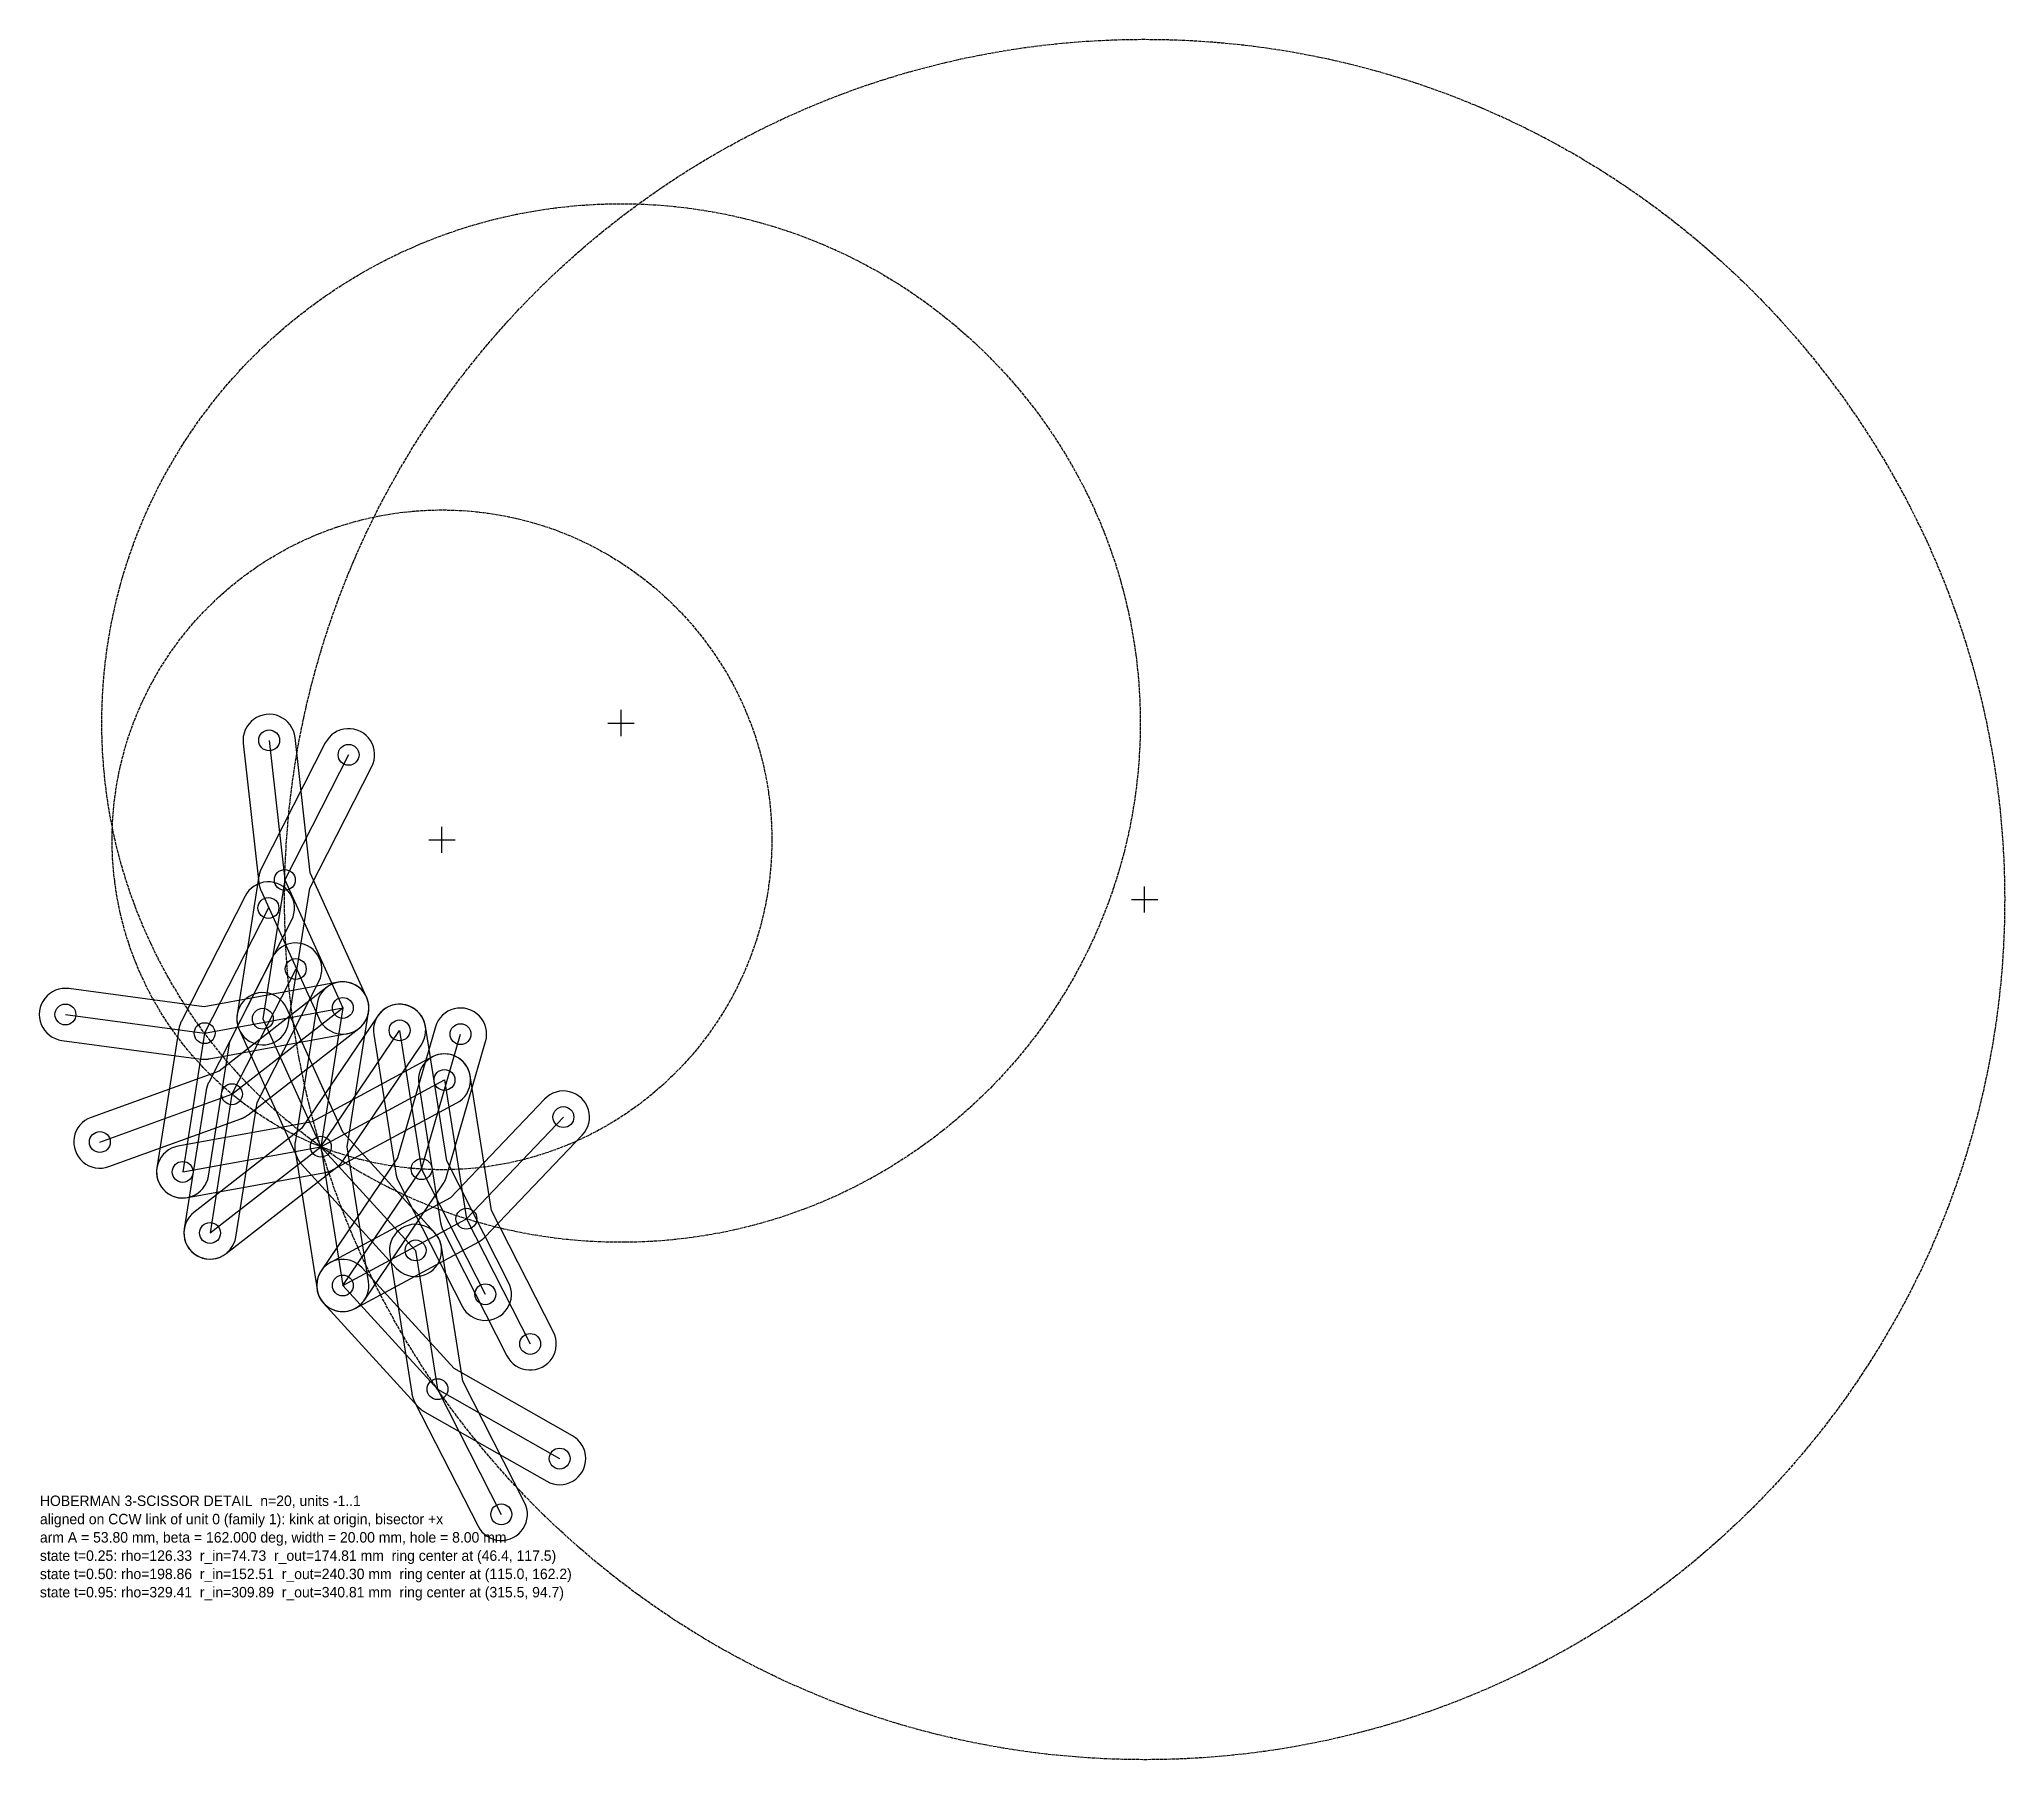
# Model space of a CAD drawing. Header units: millimetres. Extents: x -108 to 645, y -235 to 424.
import ezdxf

# ---------------------------------------------------------------- set-up
doc = ezdxf.new("R2010")
doc.units = ezdxf.units.MM
doc.linetypes.add('DASHED', pattern=[1.524, 1.27, -0.254])
for name, color, linetype in [('ANNOTATIONS', 7, 'Continuous'), ('SKELETON_25', 8, 'Continuous'), ('SKELETON_50', 8, 'Continuous'), ('SKELETON_95', 8, 'Continuous'), ('STATE_25', 3, 'Continuous'), ('STATE_50', 5, 'Continuous'), ('STATE_95', 1, 'Continuous')]:
    doc.layers.add(name, color=color, linetype=linetype)

msp = doc.modelspace()

# ---------------------------------------------------------------- linework, layer by layer
at = {"layer": 'SKELETON_25'}
for points in [[(46.4, 112.5), (46.4, 122.5)], [(41.4, 117.5), (51.4, 117.5)], [(-9.61, 68.03), (-34.04, 20.09), (-42.45, -33.05)], [(-84.63, 1.78), (-34.04, 20.09), (8.42, 53.14)], [(8.42, 53.14), (0, 0), (8.42, -53.14)], [(-42.45, -33.05), (0, 0), (30.16, 44.55)], [(8.42, -53.14), (38.58, -8.59), (53.5, 43.1)], [(30.16, 44.55), (38.58, -8.59), (63, -56.52)]]:
    msp.add_lwpolyline(points, dxfattribs=at)
at = {"layer": 'SKELETON_25', "linetype": 'DASHED'}
msp.add_circle((46.4, 117.5), 126.33, dxfattribs=at)
at = {"layer": 'SKELETON_50'}
for points in [[(114.98, 157.24), (114.98, 167.24)], [(109.98, 162.24), (119.98, 162.24)], [(-20.08, 91.41), (-44.51, 43.47), (-52.92, -9.67)], [(-97.83, 50.63), (-44.51, 43.47), (8.42, 53.14)], [(8.42, 53.14), (0, 0), (8.42, -53.14)], [(-52.92, -9.67), (0, 0), (47.35, 25.55)], [(47.35, 25.55), (55.76, -27.59), (80.19, -75.53)], [(8.42, -53.14), (55.76, -27.59), (92.9, 11.34)]]:
    msp.add_lwpolyline(points, dxfattribs=at)
at = {"layer": 'SKELETON_50', "linetype": 'DASHED'}
msp.add_circle((114.98, 162.24), 198.86, dxfattribs=at)
at = {"layer": 'SKELETON_95'}
for points in [[(-19.81, 155.6), (-13.81, 102.13), (8.42, 53.14)], [(10.62, 150.07), (-13.81, 102.13), (-22.23, 48.99)], [(315.51, 89.66), (315.51, 99.66)], [(310.51, 94.66), (320.51, 94.66)], [(8.42, 53.14), (0, 0), (8.42, -53.14)], [(-22.23, 48.99), (0, 0), (36.28, -39.73)], [(36.28, -39.73), (44.69, -92.87), (69.12, -140.8)], [(8.42, -53.14), (44.69, -92.87), (91.47, -119.44)]]:
    msp.add_lwpolyline(points, dxfattribs=at)
at = {"layer": 'SKELETON_95', "linetype": 'DASHED'}
msp.add_circle((315.51, 94.66), 329.41, dxfattribs=at)
at = {"layer": 'STATE_25'}
for points in [[(-24.41, 16.96), (-0.7, 63.49), (-0.19, 64.69), (0.17, 65.95), (0.36, 67.24), (0.37, 68.55), (0.22, 69.85), (-0.1, 71.12), (-0.59, 72.33), (-1.23, 73.47), (-2.01, 74.52), (-2.92, 75.46), (-3.95, 76.27), (-5.07, 76.94), (-6.27, 77.45), (-7.53, 77.81), (-8.83, 78), (-10.14, 78.01), (-11.44, 77.86), (-12.7, 77.54), (-13.92, 77.05), (-15.06, 76.41), (-16.11, 75.63), (-17.04, 74.72), (-17.85, 73.69), (-18.52, 72.57), (-42.95, 24.63), (-43.01, 24.51), (-43.06, 24.4), (-43.12, 24.28), (-43.17, 24.16), (-43.23, 24.04), (-43.28, 23.92), (-43.33, 23.8), (-43.37, 23.67), (-43.42, 23.55), (-43.46, 23.43), (-43.51, 23.3), (-43.55, 23.18), (-43.59, 23.06), (-43.63, 22.93), (-43.66, 22.8), (-43.7, 22.68), (-43.73, 22.55), (-43.76, 22.42), (-43.79, 22.3), (-43.82, 22.17), (-43.85, 22.04), (-43.87, 21.91), (-43.89, 21.78), (-43.91, 21.65), (-52.33, -31.48), (-52.45, -32.79), (-52.4, -34.09), (-52.18, -35.38), (-51.79, -36.63), (-51.24, -37.82), (-50.54, -38.93), (-49.71, -39.93), (-48.75, -40.82), (-47.68, -41.57), (-46.52, -42.18), (-45.29, -42.64), (-44.02, -42.92), (-42.72, -43.04), (-41.41, -42.99), (-40.12, -42.77), (-38.87, -42.38), (-37.68, -41.84), (-36.58, -41.14), (-35.57, -40.3), (-34.68, -39.34), (-33.93, -38.27), (-33.32, -37.11), (-32.87, -35.89), (-32.58, -34.61)], [(-38.93, 28.95), (-88.03, 11.18), (-89.23, 10.66), (-90.35, 9.98), (-91.37, 9.16), (-92.27, 8.22), (-93.05, 7.17), (-93.68, 6.02), (-94.16, 4.8), (-94.47, 3.53), (-94.62, 2.23), (-94.59, 0.93), (-94.39, -0.37), (-94.03, -1.62), (-93.5, -2.82), (-92.83, -3.94), (-92.01, -4.96), (-91.07, -5.87), (-90.01, -6.65), (-88.87, -7.28), (-87.65, -7.75), (-86.38, -8.07), (-85.08, -8.21), (-83.77, -8.18), (-82.48, -7.99), (-81.22, -7.62), (-30.63, 10.69), (-30.51, 10.73), (-30.39, 10.78), (-30.27, 10.83), (-30.15, 10.88), (-30.03, 10.93), (-29.91, 10.98), (-29.79, 11.04), (-29.67, 11.09), (-29.55, 11.15), (-29.44, 11.21), (-29.32, 11.27), (-29.2, 11.34), (-29.09, 11.4), (-28.98, 11.46), (-28.86, 11.53), (-28.75, 11.6), (-28.64, 11.67), (-28.53, 11.74), (-28.42, 11.81), (-28.32, 11.89), (-28.21, 11.96), (-28.1, 12.04), (-28, 12.12), (-27.89, 12.2), (14.56, 45.25), (15.54, 46.12), (16.39, 47.11), (17.11, 48.2), (17.68, 49.38), (18.09, 50.62), (18.34, 51.9), (18.42, 53.21), (18.32, 54.51), (18.06, 55.79), (17.63, 57.03), (17.04, 58.2), (16.31, 59.28), (15.44, 60.26), (14.45, 61.11), (13.36, 61.83), (12.18, 62.4), (10.94, 62.81), (9.65, 63.06), (8.35, 63.14), (7.04, 63.04), (5.76, 62.78), (4.53, 62.35), (3.36, 61.76), (2.27, 61.03)], [(10.12, 0), (18.29, 51.57), (18.41, 52.88), (18.36, 54.18), (18.14, 55.47), (17.75, 56.72), (17.2, 57.91), (16.51, 59.02), (15.67, 60.02), (14.71, 60.91), (13.64, 61.66), (12.48, 62.27), (11.26, 62.73), (9.98, 63.01), (8.68, 63.13), (7.37, 63.08), (6.08, 62.86), (4.83, 62.47), (3.64, 61.93), (2.54, 61.23), (1.53, 60.39), (0.64, 59.43), (-0.11, 58.36), (-0.72, 57.2), (-1.17, 55.98), (-1.46, 54.7), (-9.88, 1.56), (-9.9, 1.43), (-9.91, 1.31), (-9.93, 1.18), (-9.95, 1.05), (-9.96, 0.92), (-9.97, 0.78), (-9.98, 0.65), (-9.99, 0.52), (-9.99, 0.39), (-10, 0.26), (-10, 0.13), (-10, 0), (-10, -0.13), (-10, -0.26), (-9.99, -0.39), (-9.99, -0.52), (-9.98, -0.65), (-9.97, -0.78), (-9.96, -0.92), (-9.95, -1.05), (-9.93, -1.18), (-9.91, -1.31), (-9.9, -1.43), (-9.88, -1.56), (-1.46, -54.7), (-1.17, -55.98), (-0.72, -57.2), (-0.11, -58.36), (0.64, -59.43), (1.53, -60.39), (2.54, -61.23), (3.64, -61.93), (4.83, -62.47), (6.08, -62.86), (7.37, -63.08), (8.68, -63.13), (9.98, -63.01), (11.26, -62.73), (12.48, -62.27), (13.64, -61.66), (14.71, -60.91), (15.67, -60.02), (16.51, -59.02), (17.2, -57.91), (17.75, -56.72), (18.14, -55.47), (18.36, -54.18), (18.41, -52.88), (18.29, -51.57)], [(-7.39, 6.92), (-48.6, -25.16), (-49.57, -26.03), (-50.43, -27.02), (-51.15, -28.11), (-51.72, -29.28), (-52.13, -30.53), (-52.38, -31.81), (-52.45, -33.12), (-52.36, -34.42), (-52.09, -35.7), (-51.67, -36.94), (-51.08, -38.11), (-50.34, -39.19), (-49.48, -40.17), (-48.49, -41.02), (-47.39, -41.74), (-46.22, -42.31), (-44.97, -42.72), (-43.69, -42.97), (-42.38, -43.05), (-41.08, -42.95), (-39.8, -42.69), (-38.56, -42.26), (-37.39, -41.67), (-36.31, -40.94), (6.14, -7.89), (6.25, -7.81), (6.35, -7.73), (6.45, -7.64), (6.55, -7.56), (6.65, -7.47), (6.74, -7.38), (6.84, -7.3), (6.93, -7.21), (7.03, -7.11), (7.12, -7.02), (7.21, -6.93), (7.3, -6.83), (7.39, -6.74), (7.48, -6.64), (7.56, -6.54), (7.65, -6.44), (7.73, -6.34), (7.82, -6.24), (7.9, -6.14), (7.98, -6.03), (8.05, -5.93), (8.13, -5.82), (8.21, -5.71), (8.28, -5.61), (38.44, 38.94), (39.11, 40.07), (39.61, 41.28), (39.96, 42.54), (40.14, 43.83), (40.15, 45.14), (39.98, 46.44), (39.65, 47.71), (39.16, 48.92), (38.51, 50.05), (37.72, 51.1), (36.8, 52.03), (35.77, 52.83), (34.64, 53.49), (33.44, 54), (32.17, 54.34), (30.88, 54.52), (29.57, 54.53), (28.27, 54.37), (27.01, 54.04), (25.8, 53.54), (24.66, 52.9), (23.62, 52.11), (22.69, 51.19), (21.88, 50.16)], [(29.41, -4.29), (0.14, -47.53), (-0.53, -48.66), (-1.03, -49.87), (-1.38, -51.13), (-1.56, -52.42), (-1.57, -53.73), (-1.4, -55.03), (-1.07, -56.29), (-0.58, -57.51), (0.07, -58.64), (0.86, -59.68), (1.78, -60.62), (2.81, -61.42), (3.94, -62.08), (5.14, -62.59), (6.41, -62.93), (7.7, -63.11), (9.01, -63.12), (10.31, -62.96), (11.57, -62.63), (12.78, -62.13), (13.92, -61.49), (14.96, -60.7), (15.89, -59.78), (16.7, -58.74), (46.86, -14.2), (46.93, -14.09), (47, -13.98), (47.07, -13.87), (47.14, -13.75), (47.21, -13.64), (47.27, -13.53), (47.34, -13.41), (47.4, -13.3), (47.46, -13.18), (47.52, -13.07), (47.58, -12.95), (47.64, -12.83), (47.69, -12.71), (47.74, -12.59), (47.79, -12.47), (47.84, -12.35), (47.89, -12.23), (47.94, -12.11), (47.99, -11.98), (48.03, -11.86), (48.07, -11.74), (48.11, -11.61), (48.15, -11.49), (48.19, -11.36), (63.11, 40.33), (63.39, 41.61), (63.5, 42.91), (63.44, 44.22), (63.21, 45.5), (62.81, 46.75), (62.26, 47.93), (61.55, 49.03), (60.71, 50.03), (59.74, 50.92), (58.67, 51.66), (57.5, 52.26), (56.27, 52.71), (55, 52.99), (53.69, 53.1), (52.39, 53.04), (51.1, 52.81), (49.85, 52.41), (48.67, 51.86), (47.57, 51.15), (46.57, 50.31), (45.69, 49.34), (44.94, 48.27), (44.34, 47.1), (43.89, 45.87)], [(48.21, -5.46), (40.04, 46.11), (39.75, 47.39), (39.3, 48.62), (38.69, 49.77), (37.94, 50.84), (37.05, 51.8), (36.04, 52.64), (34.94, 53.34), (33.75, 53.88), (32.5, 54.27), (31.21, 54.49), (29.9, 54.55), (28.6, 54.43), (27.32, 54.14), (26.1, 53.68), (24.94, 53.08), (23.87, 52.32), (22.91, 51.43), (22.07, 50.43), (21.38, 49.32), (20.83, 48.13), (20.44, 46.88), (20.22, 45.59), (20.17, 44.29), (20.29, 42.98), (28.7, -10.15), (28.72, -10.28), (28.75, -10.41), (28.77, -10.54), (28.8, -10.67), (28.83, -10.8), (28.86, -10.92), (28.89, -11.05), (28.92, -11.18), (28.96, -11.3), (28.99, -11.43), (29.03, -11.55), (29.07, -11.68), (29.11, -11.8), (29.15, -11.93), (29.2, -12.05), (29.24, -12.17), (29.29, -12.29), (29.34, -12.42), (29.39, -12.54), (29.44, -12.66), (29.5, -12.78), (29.55, -12.89), (29.61, -13.01), (29.67, -13.13), (54.09, -61.06), (54.76, -62.19), (55.57, -63.22), (56.51, -64.13), (57.56, -64.91), (58.7, -65.55), (59.91, -66.04), (61.18, -66.36), (62.48, -66.51), (63.79, -66.49), (65.08, -66.31), (66.34, -65.95), (67.54, -65.44), (68.67, -64.77), (69.7, -63.96), (70.61, -63.02), (71.39, -61.97), (72.03, -60.83), (72.52, -59.62), (72.84, -58.35), (72.99, -57.05), (72.97, -55.74), (72.79, -54.45), (72.43, -53.19), (71.91, -51.99)]]:
    msp.add_lwpolyline(points, close=True, dxfattribs=at)
for centre in [(-9.61, 68.03), (8.42, 53.14), (8.42, 53.14), (30.16, 44.55), (30.16, 44.55), (53.5, 43.1), (-34.04, 20.09), (-34.04, 20.09), (-84.63, 1.78), (0, 0), (0, 0), (38.58, -8.59), (38.58, -8.59), (-42.45, -33.05), (-42.45, -33.05), (8.42, -53.14), (8.42, -53.14), (63, -56.52)]:
    msp.add_circle(centre, 4, dxfattribs=at)
at = {"layer": 'STATE_50'}
for points in [[(-34.88, 40.34), (-11.17, 86.87), (-10.66, 88.07), (-10.3, 89.33), (-10.11, 90.62), (-10.1, 91.93), (-10.25, 93.23), (-10.57, 94.5), (-11.06, 95.71), (-11.7, 96.85), (-12.48, 97.9), (-13.39, 98.84), (-14.42, 99.65), (-15.54, 100.32), (-16.75, 100.83), (-18, 101.19), (-19.3, 101.38), (-20.61, 101.39), (-21.91, 101.24), (-23.17, 100.92), (-24.39, 100.43), (-25.53, 99.8), (-26.58, 99.01), (-27.52, 98.1), (-28.33, 97.07), (-28.99, 95.95), (-53.42, 48.01), (-53.48, 47.9), (-53.53, 47.78), (-53.59, 47.66), (-53.64, 47.54), (-53.7, 47.42), (-53.75, 47.3), (-53.8, 47.18), (-53.84, 47.06), (-53.89, 46.93), (-53.93, 46.81), (-53.98, 46.69), (-54.02, 46.56), (-54.06, 46.44), (-54.1, 46.31), (-54.13, 46.19), (-54.17, 46.06), (-54.2, 45.93), (-54.23, 45.81), (-54.26, 45.68), (-54.29, 45.55), (-54.32, 45.42), (-54.34, 45.29), (-54.36, 45.17), (-54.39, 45.04), (-62.8, -8.1), (-62.92, -9.4), (-62.87, -10.71), (-62.65, -12), (-62.26, -13.25), (-61.71, -14.44), (-61.01, -15.54), (-60.18, -16.55), (-59.22, -17.44), (-58.15, -18.19), (-56.99, -18.8), (-55.76, -19.25), (-54.49, -19.54), (-53.19, -19.66), (-51.88, -19.61), (-50.59, -19.39), (-49.34, -19), (-48.15, -18.45), (-47.05, -17.76), (-46.04, -16.92), (-45.15, -15.96), (-44.4, -14.89), (-43.79, -13.73), (-43.34, -12.51), (-43.05, -11.23)], [(-44.75, 53.59), (-96.5, 60.55), (-97.8, 60.63), (-99.11, 60.55), (-100.39, 60.3), (-101.63, 59.88), (-102.81, 59.31), (-103.9, 58.58), (-104.88, 57.72), (-105.75, 56.74), (-106.48, 55.66), (-107.06, 54.49), (-107.48, 53.25), (-107.74, 51.97), (-107.83, 50.66), (-107.75, 49.36), (-107.5, 48.07), (-107.08, 46.83), (-106.5, 45.66), (-105.78, 44.57), (-104.92, 43.58), (-103.94, 42.72), (-102.85, 41.99), (-101.68, 41.41), (-100.44, 40.98), (-99.16, 40.72), (-45.84, 33.56), (-45.71, 33.54), (-45.58, 33.53), (-45.45, 33.52), (-45.32, 33.51), (-45.19, 33.5), (-45.06, 33.49), (-44.93, 33.48), (-44.8, 33.48), (-44.67, 33.47), (-44.53, 33.47), (-44.4, 33.47), (-44.27, 33.48), (-44.14, 33.48), (-44.01, 33.48), (-43.88, 33.49), (-43.75, 33.5), (-43.62, 33.51), (-43.49, 33.52), (-43.36, 33.54), (-43.23, 33.55), (-43.1, 33.57), (-42.97, 33.59), (-42.84, 33.61), (-42.71, 33.64), (10.21, 43.3), (11.48, 43.62), (12.7, 44.1), (13.84, 44.74), (14.89, 45.52), (15.83, 46.43), (16.64, 47.45), (17.31, 48.57), (17.83, 49.77), (18.19, 51.03), (18.38, 52.33), (18.4, 53.63), (18.25, 54.93), (17.93, 56.2), (17.45, 57.42), (16.82, 58.56), (16.04, 59.61), (15.13, 60.55), (14.1, 61.36), (12.98, 62.04), (11.78, 62.56), (10.52, 62.91), (9.23, 63.1), (7.92, 63.13), (6.62, 62.97)], [(10.12, 0), (18.29, 51.57), (18.41, 52.88), (18.36, 54.18), (18.14, 55.47), (17.75, 56.72), (17.2, 57.91), (16.51, 59.02), (15.67, 60.02), (14.71, 60.91), (13.64, 61.66), (12.48, 62.27), (11.26, 62.73), (9.98, 63.01), (8.68, 63.13), (7.37, 63.08), (6.08, 62.86), (4.83, 62.47), (3.64, 61.93), (2.54, 61.23), (1.53, 60.39), (0.64, 59.43), (-0.11, 58.36), (-0.72, 57.2), (-1.17, 55.98), (-1.46, 54.7), (-9.88, 1.56), (-9.9, 1.43), (-9.91, 1.31), (-9.93, 1.18), (-9.95, 1.05), (-9.96, 0.92), (-9.97, 0.78), (-9.98, 0.65), (-9.99, 0.52), (-9.99, 0.39), (-10, 0.26), (-10, 0.13), (-10, 0), (-10, -0.13), (-10, -0.26), (-9.99, -0.39), (-9.99, -0.52), (-9.98, -0.65), (-9.97, -0.78), (-9.96, -0.92), (-9.95, -1.05), (-9.93, -1.18), (-9.91, -1.31), (-9.9, -1.43), (-9.88, -1.56), (-1.46, -54.7), (-1.17, -55.98), (-0.72, -57.2), (-0.11, -58.36), (0.64, -59.43), (1.53, -60.39), (2.54, -61.23), (3.64, -61.93), (4.83, -62.47), (6.08, -62.86), (7.37, -63.08), (8.68, -63.13), (9.98, -63.01), (11.26, -62.73), (12.48, -62.27), (13.64, -61.66), (14.71, -60.91), (15.67, -60.02), (16.51, -59.02), (17.2, -57.91), (17.75, -56.72), (18.14, -55.47), (18.36, -54.18), (18.41, -52.88), (18.29, -51.57)], [(-3.35, 9.55), (-54.72, 0.17), (-55.99, -0.15), (-57.21, -0.63), (-58.35, -1.26), (-59.4, -2.04), (-60.34, -2.95), (-61.15, -3.98), (-61.82, -5.1), (-62.34, -6.3), (-62.7, -7.56), (-62.89, -8.85), (-62.91, -10.16), (-62.76, -11.46), (-62.44, -12.73), (-61.96, -13.95), (-61.33, -15.09), (-60.55, -16.14), (-59.64, -17.08), (-58.61, -17.89), (-57.49, -18.56), (-56.29, -19.08), (-55.03, -19.44), (-53.74, -19.63), (-52.43, -19.65), (-51.13, -19.5), (1.8, -9.84), (1.93, -9.81), (2.05, -9.79), (2.18, -9.76), (2.31, -9.73), (2.44, -9.7), (2.56, -9.67), (2.69, -9.63), (2.81, -9.6), (2.94, -9.56), (3.07, -9.52), (3.19, -9.48), (3.31, -9.44), (3.44, -9.39), (3.56, -9.35), (3.68, -9.3), (3.8, -9.25), (3.92, -9.2), (4.04, -9.15), (4.16, -9.09), (4.28, -9.04), (4.4, -8.98), (4.52, -8.92), (4.63, -8.86), (4.75, -8.8), (52.1, 16.75), (53.2, 17.44), (54.21, 18.28), (55.1, 19.23), (55.86, 20.3), (56.47, 21.46), (56.93, 22.68), (57.22, 23.96), (57.34, 25.26), (57.3, 26.57), (57.08, 27.86), (56.69, 29.11), (56.15, 30.3), (55.45, 31.4), (54.62, 32.41), (53.66, 33.3), (52.59, 34.06), (51.44, 34.67), (50.21, 35.13), (48.94, 35.42), (47.64, 35.54), (46.33, 35.49), (45.04, 35.28), (43.79, 34.89), (42.6, 34.35)], [(65.39, -24.46), (57.22, 27.11), (56.94, 28.39), (56.48, 29.61), (55.87, 30.77), (55.12, 31.84), (54.23, 32.8), (53.23, 33.64), (52.12, 34.34), (50.93, 34.88), (49.68, 35.27), (48.39, 35.49), (47.09, 35.54), (45.78, 35.42), (44.51, 35.14), (43.28, 34.68), (42.12, 34.07), (41.05, 33.32), (40.09, 32.43), (39.26, 31.42), (38.56, 30.32), (38.01, 29.13), (37.62, 27.88), (37.4, 26.59), (37.35, 25.29), (37.47, 23.98), (45.89, -29.16), (45.91, -29.28), (45.93, -29.41), (45.96, -29.54), (45.98, -29.67), (46.01, -29.8), (46.04, -29.93), (46.07, -30.05), (46.1, -30.18), (46.14, -30.31), (46.18, -30.43), (46.21, -30.56), (46.25, -30.68), (46.29, -30.81), (46.34, -30.93), (46.38, -31.05), (46.43, -31.17), (46.48, -31.3), (46.53, -31.42), (46.58, -31.54), (46.63, -31.66), (46.68, -31.78), (46.74, -31.9), (46.8, -32.01), (46.85, -32.13), (71.28, -80.07), (71.95, -81.19), (72.76, -82.22), (73.69, -83.13), (74.74, -83.91), (75.88, -84.55), (77.1, -85.04), (78.37, -85.36), (79.67, -85.51), (80.97, -85.5), (82.27, -85.31), (83.53, -84.95), (84.73, -84.44), (85.85, -83.77), (86.88, -82.96), (87.79, -82.02), (88.58, -80.97), (89.21, -79.83), (89.7, -78.62), (90.02, -77.35), (90.17, -76.05), (90.16, -74.74), (89.97, -73.45), (89.61, -72.19), (89.1, -70.99)], [(49.62, -19.54), (3.67, -44.34), (2.56, -45.03), (1.55, -45.87), (0.66, -46.82), (-0.1, -47.89), (-0.71, -49.05), (-1.16, -50.27), (-1.46, -51.55), (-1.58, -52.85), (-1.53, -54.16), (-1.31, -55.45), (-0.93, -56.7), (-0.38, -57.89), (0.31, -58.99), (1.14, -60), (2.1, -60.89), (3.17, -61.65), (4.32, -62.26), (5.55, -62.72), (6.83, -63.01), (8.13, -63.13), (9.44, -63.09), (10.73, -62.87), (11.98, -62.48), (13.16, -61.94), (60.51, -36.39), (60.63, -36.33), (60.74, -36.26), (60.85, -36.2), (60.97, -36.13), (61.08, -36.06), (61.19, -35.99), (61.3, -35.92), (61.41, -35.85), (61.51, -35.77), (61.62, -35.7), (61.73, -35.62), (61.83, -35.54), (61.93, -35.46), (62.04, -35.38), (62.14, -35.3), (62.24, -35.21), (62.34, -35.13), (62.44, -35.04), (62.53, -34.95), (62.63, -34.86), (62.72, -34.77), (62.82, -34.68), (62.91, -34.59), (63, -34.49), (100.14, 4.43), (100.97, 5.44), (101.68, 6.54), (102.23, 7.73), (102.62, 8.98), (102.84, 10.27), (102.9, 11.57), (102.78, 12.88), (102.5, 14.15), (102.05, 15.38), (101.44, 16.54), (100.69, 17.61), (99.8, 18.57), (98.8, 19.41), (97.69, 20.11), (96.51, 20.66), (95.26, 21.05), (93.97, 21.28), (92.66, 21.33), (91.36, 21.22), (90.08, 20.93), (88.86, 20.48), (87.7, 19.88), (86.63, 19.12), (85.66, 18.24)]]:
    msp.add_lwpolyline(points, close=True, dxfattribs=at)
for centre in [(-20.08, 91.41), (-97.83, 50.63), (8.42, 53.14), (8.42, 53.14), (-44.51, 43.47), (-44.51, 43.47), (47.35, 25.55), (47.35, 25.55), (92.9, 11.34), (0, 0), (0, 0), (-52.92, -9.67), (-52.92, -9.67), (55.76, -27.59), (55.76, -27.59), (8.42, -53.14), (8.42, -53.14), (80.19, -75.53)]:
    msp.add_circle(centre, 4, dxfattribs=at)
at = {"layer": 'STATE_95'}
for points in [[(-4.18, 99), (19.53, 145.53), (20.04, 146.73), (20.4, 147.99), (20.58, 149.28), (20.6, 150.59), (20.45, 151.89), (20.13, 153.16), (19.64, 154.37), (19, 155.51), (18.22, 156.56), (17.31, 157.5), (16.28, 158.31), (15.16, 158.98), (13.95, 159.49), (12.69, 159.85), (11.4, 160.04), (10.09, 160.05), (8.79, 159.9), (7.53, 159.58), (6.31, 159.09), (5.17, 158.46), (4.12, 157.67), (3.18, 156.76), (2.37, 155.73), (1.71, 154.61), (-22.72, 106.67), (-22.78, 106.56), (-22.83, 106.44), (-22.89, 106.32), (-22.94, 106.2), (-23, 106.08), (-23.05, 105.96), (-23.1, 105.84), (-23.14, 105.72), (-23.19, 105.59), (-23.24, 105.47), (-23.28, 105.35), (-23.32, 105.22), (-23.36, 105.1), (-23.4, 104.97), (-23.43, 104.85), (-23.47, 104.72), (-23.5, 104.59), (-23.53, 104.47), (-23.56, 104.34), (-23.59, 104.21), (-23.62, 104.08), (-23.64, 103.95), (-23.66, 103.83), (-23.69, 103.7), (-32.1, 50.56), (-32.22, 49.26), (-32.17, 47.95), (-31.95, 46.66), (-31.56, 45.41), (-31.01, 44.22), (-30.32, 43.12), (-29.48, 42.11), (-28.52, 41.22), (-27.45, 40.47), (-26.29, 39.86), (-25.07, 39.41), (-23.79, 39.12), (-22.49, 39), (-21.18, 39.05), (-19.89, 39.27), (-18.64, 39.66), (-17.45, 40.21), (-16.35, 40.9), (-15.34, 41.74), (-14.45, 42.7), (-13.7, 43.77), (-13.09, 44.93), (-12.64, 46.15), (-12.35, 47.43)], [(-4.05, 104.82), (-9.87, 156.71), (-10.1, 158), (-10.5, 159.25), (-11.05, 160.43), (-11.76, 161.53), (-12.6, 162.53), (-13.57, 163.41), (-14.64, 164.16), (-15.8, 164.76), (-17.03, 165.2), (-18.31, 165.48), (-19.61, 165.6), (-20.92, 165.53), (-22.21, 165.3), (-23.46, 164.91), (-24.64, 164.35), (-25.74, 163.65), (-26.74, 162.8), (-27.62, 161.84), (-28.37, 160.76), (-28.97, 159.6), (-29.41, 158.37), (-29.69, 157.09), (-29.8, 155.79), (-29.74, 154.48), (-23.75, 101.02), (-23.73, 100.89), (-23.71, 100.76), (-23.7, 100.63), (-23.67, 100.5), (-23.65, 100.37), (-23.63, 100.24), (-23.6, 100.11), (-23.58, 99.98), (-23.55, 99.86), (-23.52, 99.73), (-23.48, 99.6), (-23.45, 99.48), (-23.41, 99.35), (-23.38, 99.23), (-23.34, 99.1), (-23.3, 98.98), (-23.26, 98.85), (-23.21, 98.73), (-23.17, 98.61), (-23.12, 98.48), (-23.07, 98.36), (-23.02, 98.24), (-22.97, 98.12), (-22.92, 98), (-0.69, 49.01), (-0.07, 47.85), (0.69, 46.79), (1.58, 45.84), (2.59, 45.01), (3.71, 44.32), (4.9, 43.78), (6.15, 43.4), (7.44, 43.19), (8.75, 43.14), (10.05, 43.27), (11.32, 43.57), (12.55, 44.03), (13.7, 44.65), (14.76, 45.41), (15.72, 46.3), (16.55, 47.32), (17.24, 48.43), (17.78, 49.62), (18.16, 50.87), (18.37, 52.16), (18.41, 53.47), (18.28, 54.77), (17.98, 56.04), (17.52, 57.27)], [(10.12, 0), (18.29, 51.57), (18.41, 52.88), (18.36, 54.18), (18.14, 55.47), (17.75, 56.72), (17.2, 57.91), (16.51, 59.02), (15.67, 60.02), (14.71, 60.91), (13.64, 61.66), (12.48, 62.27), (11.26, 62.73), (9.98, 63.01), (8.68, 63.13), (7.37, 63.08), (6.08, 62.86), (4.83, 62.47), (3.64, 61.93), (2.54, 61.23), (1.53, 60.39), (0.64, 59.43), (-0.11, 58.36), (-0.72, 57.2), (-1.17, 55.98), (-1.46, 54.7), (-9.88, 1.56), (-9.9, 1.43), (-9.91, 1.31), (-9.93, 1.18), (-9.95, 1.05), (-9.96, 0.92), (-9.97, 0.78), (-9.98, 0.65), (-9.99, 0.52), (-9.99, 0.39), (-10, 0.26), (-10, 0.13), (-10, 0), (-10, -0.13), (-10, -0.26), (-9.99, -0.39), (-9.99, -0.52), (-9.98, -0.65), (-9.97, -0.78), (-9.96, -0.92), (-9.95, -1.05), (-9.93, -1.18), (-9.91, -1.31), (-9.9, -1.43), (-9.88, -1.56), (-1.46, -54.7), (-1.17, -55.98), (-0.72, -57.2), (-0.11, -58.36), (0.64, -59.43), (1.53, -60.39), (2.54, -61.23), (3.64, -61.93), (4.83, -62.47), (6.08, -62.86), (7.37, -63.08), (8.68, -63.13), (9.98, -63.01), (11.26, -62.73), (12.48, -62.27), (13.64, -61.66), (14.71, -60.91), (15.67, -60.02), (16.51, -59.02), (17.2, -57.91), (17.75, -56.72), (18.14, -55.47), (18.36, -54.18), (18.41, -52.88), (18.29, -51.57)], [(8.45, 5.57), (-13.12, 53.13), (-13.74, 54.28), (-14.5, 55.34), (-15.39, 56.3), (-16.4, 57.13), (-17.52, 57.82), (-18.71, 58.36), (-19.96, 58.73), (-21.25, 58.95), (-22.56, 58.99), (-23.86, 58.86), (-25.13, 58.56), (-26.36, 58.1), (-27.51, 57.48), (-28.57, 56.72), (-29.53, 55.83), (-30.36, 54.82), (-31.05, 53.7), (-31.59, 52.51), (-31.97, 51.26), (-32.18, 49.97), (-32.22, 48.66), (-32.09, 47.36), (-31.79, 46.09), (-31.33, 44.86), (-9.11, -4.13), (-9.05, -4.25), (-9, -4.37), (-8.94, -4.49), (-8.88, -4.6), (-8.82, -4.72), (-8.75, -4.83), (-8.69, -4.95), (-8.63, -5.06), (-8.56, -5.17), (-8.49, -5.28), (-8.42, -5.4), (-8.35, -5.5), (-8.28, -5.61), (-8.2, -5.72), (-8.13, -5.83), (-8.05, -5.93), (-7.97, -6.04), (-7.89, -6.14), (-7.81, -6.25), (-7.73, -6.35), (-7.64, -6.45), (-7.56, -6.55), (-7.47, -6.65), (-7.38, -6.74), (28.89, -46.47), (29.84, -47.38), (30.89, -48.15), (32.04, -48.78), (33.25, -49.26), (34.52, -49.57), (35.82, -49.72), (37.13, -49.69), (38.43, -49.5), (39.68, -49.13), (40.88, -48.61), (42, -47.93), (43.02, -47.11), (43.93, -46.17), (44.7, -45.12), (45.33, -43.97), (45.81, -42.75), (46.12, -41.48), (46.27, -40.18), (46.24, -38.87), (46.04, -37.58), (45.68, -36.32), (45.16, -35.13), (44.48, -34.01), (43.66, -32.99)], [(54.32, -89.74), (46.15, -38.16), (45.87, -36.89), (45.41, -35.66), (44.8, -34.5), (44.05, -33.44), (43.16, -32.47), (42.16, -31.64), (41.05, -30.94), (39.86, -30.39), (38.61, -30.01), (37.32, -29.78), (36.02, -29.73), (34.71, -29.85), (33.44, -30.14), (32.21, -30.59), (31.05, -31.2), (29.98, -31.96), (29.02, -32.85), (28.19, -33.85), (27.49, -34.96), (26.94, -36.15), (26.55, -37.39), (26.33, -38.68), (26.28, -39.99), (26.4, -41.29), (34.82, -94.43), (34.84, -94.56), (34.86, -94.69), (34.89, -94.82), (34.91, -94.95), (34.94, -95.07), (34.97, -95.2), (35, -95.33), (35.03, -95.45), (35.07, -95.58), (35.11, -95.71), (35.14, -95.83), (35.18, -95.96), (35.22, -96.08), (35.27, -96.2), (35.31, -96.33), (35.36, -96.45), (35.41, -96.57), (35.46, -96.69), (35.51, -96.81), (35.56, -96.93), (35.61, -97.05), (35.67, -97.17), (35.73, -97.29), (35.78, -97.41), (60.21, -145.34), (60.88, -146.47), (61.69, -147.49), (62.62, -148.41), (63.67, -149.19), (64.81, -149.83), (66.03, -150.31), (67.3, -150.64), (68.6, -150.79), (69.9, -150.77), (71.2, -150.58), (72.46, -150.23), (73.66, -149.71), (74.78, -149.04), (75.81, -148.23), (76.72, -147.3), (77.51, -146.25), (78.14, -145.11), (78.63, -143.89), (78.95, -142.62), (79.1, -141.33), (79.09, -140.02), (78.9, -138.72), (78.54, -137.46), (78.03, -136.26)], [(51.01, -84.95), (15.8, -46.39), (14.86, -45.49), (13.8, -44.71), (12.66, -44.08), (11.44, -43.61), (10.17, -43.29), (8.87, -43.15), (7.56, -43.17), (6.27, -43.37), (5.01, -43.73), (3.81, -44.26), (2.69, -44.94), (1.67, -45.75), (0.77, -46.7), (-0.01, -47.75), (-0.64, -48.9), (-1.12, -50.11), (-1.43, -51.38), (-1.57, -52.68), (-1.55, -53.99), (-1.35, -55.29), (-0.99, -56.54), (-0.46, -57.74), (0.21, -58.86), (1.03, -59.88), (37.31, -99.61), (37.4, -99.71), (37.49, -99.8), (37.58, -99.89), (37.67, -99.99), (37.77, -100.08), (37.86, -100.17), (37.96, -100.26), (38.05, -100.34), (38.15, -100.43), (38.25, -100.52), (38.35, -100.6), (38.46, -100.68), (38.56, -100.76), (38.66, -100.84), (38.77, -100.92), (38.87, -101), (38.98, -101.07), (39.09, -101.15), (39.2, -101.22), (39.31, -101.29), (39.42, -101.36), (39.53, -101.43), (39.64, -101.5), (39.75, -101.56), (86.53, -128.14), (87.71, -128.71), (88.95, -129.12), (90.24, -129.36), (91.54, -129.44), (92.85, -129.35), (94.13, -129.08), (95.36, -128.65), (96.53, -128.07), (97.62, -127.33), (98.59, -126.46), (99.45, -125.47), (100.17, -124.38), (100.74, -123.2), (101.15, -121.96), (101.4, -120.68), (101.47, -119.37), (101.38, -118.07), (101.11, -116.78), (100.68, -115.55), (100.1, -114.38), (99.36, -113.3), (98.49, -112.32), (97.5, -111.46), (96.41, -110.75)]]:
    msp.add_lwpolyline(points, close=True, dxfattribs=at)
for centre in [(-19.81, 155.6), (10.62, 150.07), (-13.81, 102.13), (-13.81, 102.13), (-22.23, 48.99), (-22.23, 48.99), (8.42, 53.14), (8.42, 53.14), (0, 0), (0, 0), (36.28, -39.73), (36.28, -39.73), (8.42, -53.14), (8.42, -53.14), (44.69, -92.87), (44.69, -92.87), (91.47, -119.44), (69.12, -140.8)]:
    msp.add_circle(centre, 4, dxfattribs=at)

# ---------------------------------------------------------------- texts
at = {"layer": 'ANNOTATIONS'}
for s, p in [('HOBERMAN 3-SCISSOR DETAIL  n=20, units -1..1', (-107.6, -137.6)), ('aligned on CCW link of unit 0 (family 1): kink at origin, bisector +x', (-107.6, -144.6)), ('arm A = 53.80 mm, beta = 162.000 deg, width = 20.00 mm, hole = 8.00 mm', (-107.6, -151.6)), ('state t=0.25: rho=126.33  r_in=74.73  r_out=174.81 mm  ring center at (46.4, 117.5)', (-107.6, -158.6)), ('state t=0.50: rho=198.86  r_in=152.51  r_out=240.30 mm  ring center at (115.0, 162.2)', (-107.6, -165.6)), ('state t=0.95: rho=329.41  r_in=309.89  r_out=340.81 mm  ring center at (315.5, 94.7)', (-107.6, -172.6))]:
    msp.add_text(s, height=4, dxfattribs=at).set_placement(p)

doc.saveas('drawing.dxf')
